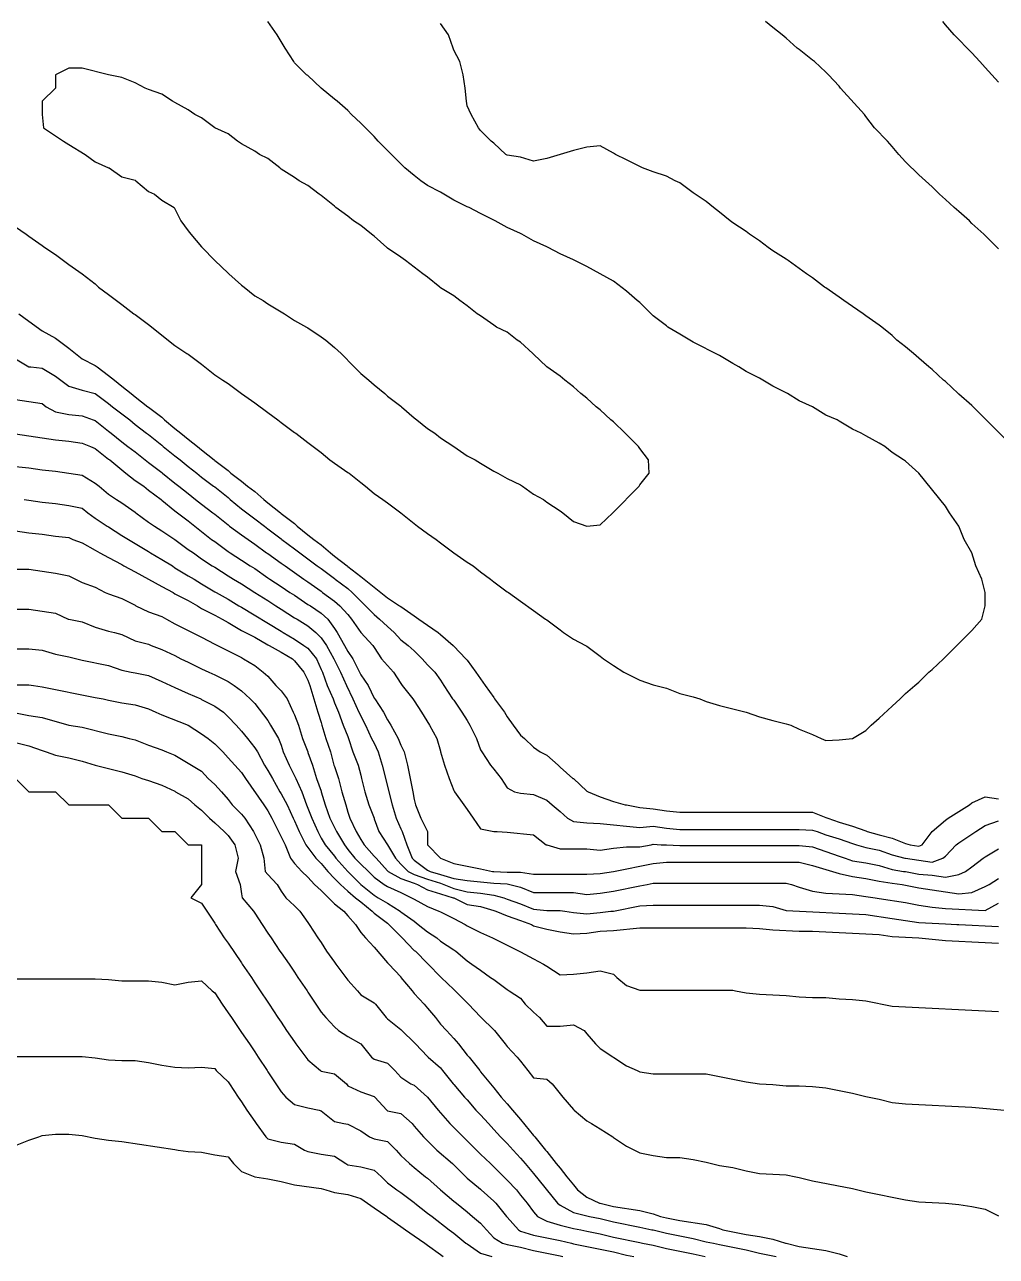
# Model space of a CAD drawing. Header units: inches. Extents: x 9010 to 12990, y 9010 to 12947.
# Drawn here: x 10184 to 11647, y 9010 to 10866 of the extents above; entities that cross this region are included whole.
import ezdxf

# ---------------------------------------------------------------- set-up
doc = ezdxf.new("R2010")
doc.units = ezdxf.units.IN
doc.header["$MEASUREMENT"] = 0
doc.layers.add('901', color=100, linetype='Continuous')

msp = doc.modelspace()

# ---------------------------------------------------------------- linework, layer by layer
at = {"layer": '901'}
for points in [[(10170, 10561, 4090), (10186, 10550, 4090), (10190, 10547, 4090), (10210, 10533, 4090), (10214, 10530, 4090), (10230, 10519, 4090), (10250, 10504, 4090), (10270, 10490, 4090), (10290, 10475, 4090), (10295, 10470, 4090), (10310, 10459, 4090), (10330, 10444, 4090), (10348, 10430, 4090), (10350, 10429, 4090), (10370, 10414, 4090), (10410, 10382, 4090), (10428, 10370, 4090), (10430, 10369, 4090), (10450, 10354, 4090), (10455, 10350, 4090), (10470, 10338, 4090), (10482, 10330, 4090), (10490, 10325, 4090), (10510, 10310, 4090), (10530, 10296, 4090), (10550, 10281, 4090), (10565, 10270, 4090), (10570, 10266, 4090), (10590, 10251, 4090), (10592, 10250, 4090), (10610, 10236, 4090), (10630, 10221, 4090), (10643, 10210, 4090), (10650, 10205, 4090), (10670, 10191, 4090), (10672, 10190, 4090), (10690, 10176, 4090), (10697, 10170, 4090), (10710, 10159, 4090), (10723, 10150, 4090), (10730, 10145, 4090), (10750, 10130, 4090), (10775, 10110, 4090), (10790, 10099, 4090), (10803, 10090, 4090), (10810, 10085, 4090), (10830, 10070, 4090), (10850, 10056, 4090), (10859, 10050, 4090), (10870, 10041, 4090), (10885, 10030, 4090), (10890, 10026, 4090), (10910, 10011, 4090), (10912, 10010, 4090), (10930, 9997, 4090), (10950, 9983, 4090), (10968, 9970, 4090), (10970, 9969, 4090), (10990, 9954, 4090), (10995, 9950, 4090), (11010, 9940, 4090), (11028, 9930, 4090), (11030, 9929, 4090), (11050, 9914, 4090), (11055, 9910, 4090), (11070, 9900, 4090), (11086, 9890, 4090), (11110, 9878, 4090), (11130, 9871, 4090), (11150, 9866, 4090), (11170, 9858, 4090), (11190, 9853, 4090), (11200, 9850, 4090), (11210, 9846, 4090), (11230, 9840, 4090), (11270, 9830, 4090), (11290, 9823, 4090), (11310, 9817, 4090), (11330, 9812, 4090), (11337, 9810, 4090), (11350, 9804, 4090), (11370, 9796, 4090), (11383, 9790, 4090), (11390, 9787, 4090), (11410, 9788, 4090), (11430, 9790, 4090), (11450, 9802, 4090), (11458, 9810, 4090), (11470, 9821, 4090), (11490, 9839, 4090), (11502, 9850, 4090), (11510, 9858, 4090), (11524, 9870, 4090), (11530, 9875, 4090), (11545, 9890, 4090), (11550, 9894, 4090), (11567, 9910, 4090), (11610, 9953, 4090), (11625, 9970, 4090), (11630, 9990, 4090), (11630, 10010, 4090), (11625, 10030, 4090), (11616, 10050, 4090), (11610, 10070, 4090), (11598, 10090, 4090), (11590, 10110, 4090), (11576, 10130, 4090), (11570, 10140, 4090), (11530, 10190, 4090), (11510, 10208, 4090), (11507, 10210, 4090), (11490, 10221, 4090), (11479, 10230, 4090), (11470, 10235, 4090), (11450, 10246, 4090), (11443, 10250, 4090), (11430, 10256, 4090), (11410, 10268, 4090), (11407, 10270, 4090), (11390, 10277, 4090), (11370, 10290, 4090), (11350, 10299, 4090), (11332, 10310, 4090), (11310, 10321, 4090), (11290, 10333, 4090), (11270, 10343, 4090), (11259, 10350, 4090), (11250, 10355, 4090), (11230, 10367, 4090), (11190, 10387, 4090), (11170, 10399, 4090), (11152, 10410, 4090), (11150, 10412, 4090), (11130, 10427, 4090), (11110, 10447, 4090), (11106, 10450, 4090), (11090, 10464, 4090), (11070, 10479, 4090), (11030, 10501, 4090), (11010, 10511, 4090), (10990, 10520, 4090), (10972, 10530, 4090), (10970, 10531, 4090), (10950, 10540, 4090), (10932, 10550, 4090), (10930, 10551, 4090), (10910, 10560, 4090), (10892, 10570, 4090), (10870, 10581, 4090), (10853, 10590, 4090), (10850, 10591, 4090), (10830, 10601, 4090), (10810, 10613, 4090), (10790, 10623, 4090), (10780, 10630, 4090), (10770, 10638, 4090), (10756, 10650, 4090), (10716, 10690, 4090), (10710, 10697, 4090), (10690, 10717, 4090), (10676, 10730, 4090), (10670, 10736, 4090), (10654, 10750, 4090), (10650, 10753, 4090), (10630, 10770, 4090), (10610, 10789, 4090), (10608, 10790, 4090), (10590, 10808, 4090), (10589, 10810, 4090), (10576, 10830, 4090), (10564, 10850, 4090), (10550, 10870, 4090)], [(11712, 10190, 4105), (11610, 10292, 4105), (11590, 10309, 4105), (11589, 10310, 4105), (11570, 10328, 4105), (11567, 10330, 4105), (11550, 10346, 4105), (11545, 10350, 4105), (11530, 10363, 4105), (11522, 10370, 4105), (11510, 10380, 4105), (11497, 10390, 4105), (11490, 10397, 4105), (11474, 10410, 4105), (11470, 10413, 4105), (11450, 10427, 4105), (11446, 10430, 4105), (11430, 10441, 4105), (11417, 10450, 4105), (11410, 10455, 4105), (11390, 10469, 4105), (11388, 10470, 4105), (11370, 10484, 4105), (11361, 10490, 4105), (11350, 10498, 4105), (11333, 10510, 4105), (11330, 10512, 4105), (11310, 10525, 4105), (11303, 10530, 4105), (11290, 10540, 4105), (11275, 10550, 4105), (11270, 10554, 4105), (11250, 10567, 4105), (11246, 10570, 4105), (11230, 10583, 4105), (11221, 10590, 4105), (11210, 10599, 4105), (11193, 10610, 4105), (11190, 10612, 4105), (11170, 10627, 4105), (11163, 10630, 4105), (11150, 10637, 4105), (11130, 10644, 4105), (11114, 10650, 4105), (11090, 10662, 4105), (11073, 10670, 4105), (11070, 10672, 4105), (11050, 10683, 4105), (11030, 10681, 4105), (11010, 10676, 4105), (10970, 10664, 4105), (10950, 10660, 4105), (10930, 10666, 4105), (10910, 10669, 4105), (10908, 10670, 4105), (10890, 10687, 4105), (10886, 10690, 4105), (10870, 10706, 4105), (10867, 10710, 4105), (10856, 10730, 4105), (10850, 10743, 4105), (10849, 10750, 4105), (10847, 10770, 4105), (10844, 10790, 4105), (10839, 10810, 4105), (10830, 10827, 4105), (10829, 10830, 4105), (10822, 10850, 4105), (10810, 10867, 4105)], [(11650, 10528, 4120), (11628, 10550, 4120), (11610, 10566, 4120), (11606, 10570, 4120), (11590, 10584, 4120), (11583, 10590, 4120), (11570, 10602, 4120), (11561, 10610, 4120), (11550, 10621, 4120), (11530, 10639, 4120), (11510, 10659, 4120), (11500, 10670, 4120), (11490, 10682, 4120), (11483, 10690, 4120), (11463, 10710, 4120), (11450, 10727, 4120), (11448, 10730, 4120), (11412, 10770, 4120), (11410, 10773, 4120), (11394, 10790, 4120), (11390, 10794, 4120), (11373, 10810, 4120), (11370, 10812, 4120), (11350, 10828, 4120), (11347, 10830, 4120), (11330, 10845, 4120), (11324, 10850, 4120), (11310, 10861, 4120), (11299, 10870, 4120)], [(11650, 10779, 4135), (11630, 10801, 4135), (11622, 10810, 4135), (11610, 10823, 4135), (11583, 10850, 4135), (11570, 10865, 4135), (11566, 10870, 4135)], [(10175, 10430, 4105), (10190, 10419, 4105), (10210, 10404, 4105), (10230, 10393, 4105), (10250, 10378, 4105), (10270, 10362, 4105), (10290, 10352, 4105), (10293, 10350, 4105), (10310, 10337, 4105), (10319, 10330, 4105), (10330, 10321, 4105), (10344, 10310, 4105), (10350, 10305, 4105), (10369, 10290, 4105), (10370, 10289, 4105), (10390, 10274, 4105), (10394, 10270, 4105), (10410, 10257, 4105), (10419, 10250, 4105), (10430, 10241, 4105), (10444, 10230, 4105), (10450, 10225, 4105), (10469, 10210, 4105), (10470, 10209, 4105), (10490, 10194, 4105), (10494, 10190, 4105), (10510, 10178, 4105), (10519, 10170, 4105), (10530, 10162, 4105), (10544, 10150, 4105), (10550, 10145, 4105), (10569, 10130, 4105), (10570, 10129, 4105), (10590, 10114, 4105), (10594, 10110, 4105), (10610, 10097, 4105), (10619, 10090, 4105), (10630, 10082, 4105), (10644, 10070, 4105), (10650, 10065, 4105), (10669, 10050, 4105), (10670, 10049, 4105), (10690, 10034, 4105), (10730, 10002, 4105), (10748, 9990, 4105), (10750, 9989, 4105), (10770, 9975, 4105), (10777, 9970, 4105), (10790, 9961, 4105), (10806, 9950, 4105), (10810, 9947, 4105), (10829, 9930, 4105), (10830, 9929, 4105), (10848, 9910, 4105), (10850, 9908, 4105), (10863, 9890, 4105), (10877, 9870, 4105), (10890, 9852, 4105), (10891, 9850, 4105), (10906, 9830, 4105), (10910, 9823, 4105), (10919, 9810, 4105), (10930, 9795, 4105), (10936, 9790, 4105), (10950, 9777, 4105), (10960, 9770, 4105), (10970, 9765, 4105), (10987, 9750, 4105), (10990, 9747, 4105), (11009, 9730, 4105), (11010, 9730, 4105), (11030, 9711, 4105), (11032, 9710, 4105), (11050, 9702, 4105), (11070, 9695, 4105), (11088, 9690, 4105), (11090, 9690, 4105), (11110, 9686, 4105), (11130, 9684, 4105), (11150, 9681, 4105), (11170, 9679, 4105), (11370, 9679, 4105), (11390, 9671, 4105), (11393, 9670, 4105), (11410, 9664, 4105), (11430, 9658, 4105), (11450, 9651, 4105), (11452, 9650, 4105), (11470, 9645, 4105), (11490, 9640, 4105), (11510, 9632, 4105), (11517, 9630, 4105), (11530, 9628, 4105), (11535, 9630, 4105), (11550, 9650, 4105), (11570, 9667, 4105), (11574, 9670, 4105), (11606, 9690, 4105), (11610, 9693, 4105), (11630, 9702, 4105), (11650, 9699, 4105)], [(10170, 10362, 4120), (10190, 10350, 4120), (10193, 10350, 4120), (10210, 10348, 4120), (10230, 10336, 4120), (10250, 10321, 4120), (10270, 10315, 4120), (10290, 10310, 4120), (10310, 10295, 4120), (10316, 10290, 4120), (10330, 10279, 4120), (10342, 10270, 4120), (10350, 10263, 4120), (10367, 10250, 4120), (10370, 10248, 4120), (10390, 10232, 4120), (10392, 10230, 4120), (10410, 10216, 4120), (10418, 10210, 4120), (10430, 10200, 4120), (10443, 10190, 4120), (10450, 10184, 4120), (10468, 10170, 4120), (10470, 10169, 4120), (10490, 10153, 4120), (10493, 10150, 4120), (10510, 10136, 4120), (10530, 10121, 4120), (10545, 10110, 4120), (10550, 10106, 4120), (10570, 10091, 4120), (10571, 10090, 4120), (10590, 10076, 4120), (10610, 10061, 4120), (10624, 10050, 4120), (10630, 10046, 4120), (10650, 10031, 4120), (10651, 10030, 4120), (10670, 10016, 4120), (10677, 10010, 4120), (10710, 9977, 4120), (10718, 9970, 4120), (10730, 9959, 4120), (10740, 9950, 4120), (10750, 9939, 4120), (10761, 9930, 4120), (10770, 9922, 4120), (10782, 9910, 4120), (10790, 9901, 4120), (10801, 9890, 4120), (10810, 9878, 4120), (10815, 9870, 4120), (10828, 9850, 4120), (10830, 9848, 4120), (10842, 9830, 4120), (10850, 9817, 4120), (10854, 9810, 4120), (10864, 9790, 4120), (10870, 9773, 4120), (10872, 9770, 4120), (10885, 9750, 4120), (10890, 9744, 4120), (10901, 9730, 4120), (10910, 9716, 4120), (10921, 9710, 4120), (10930, 9708, 4120), (10950, 9706, 4120), (10970, 9697, 4120), (10978, 9690, 4120), (10990, 9680, 4120), (11001, 9670, 4120), (11010, 9665, 4120), (11030, 9663, 4120), (11050, 9662, 4120), (11110, 9656, 4120), (11130, 9658, 4120), (11150, 9655, 4120), (11170, 9653, 4120), (11350, 9653, 4120), (11370, 9652, 4120), (11377, 9650, 4120), (11390, 9645, 4120), (11410, 9639, 4120), (11430, 9632, 4120), (11436, 9630, 4120), (11450, 9626, 4120), (11470, 9622, 4120), (11490, 9615, 4120), (11509, 9610, 4120), (11510, 9610, 4120), (11550, 9604, 4120), (11566, 9610, 4120), (11570, 9613, 4120), (11586, 9630, 4120), (11590, 9633, 4120), (11610, 9646, 4120), (11616, 9650, 4120), (11630, 9659, 4120), (11650, 9666, 4120)], [(10170, 10301, 4135), (10210, 10295, 4135), (10216, 10290, 4135), (10230, 10282, 4135), (10250, 10278, 4135), (10270, 10276, 4135), (10287, 10270, 4135), (10290, 10269, 4135), (10310, 10253, 4135), (10314, 10250, 4135), (10330, 10237, 4135), (10339, 10230, 4135), (10350, 10222, 4135), (10370, 10206, 4135), (10390, 10191, 4135), (10391, 10190, 4135), (10410, 10175, 4135), (10416, 10170, 4135), (10430, 10159, 4135), (10441, 10150, 4135), (10450, 10143, 4135), (10467, 10130, 4135), (10470, 10128, 4135), (10490, 10112, 4135), (10492, 10110, 4135), (10510, 10097, 4135), (10530, 10083, 4135), (10548, 10070, 4135), (10550, 10069, 4135), (10570, 10054, 4135), (10576, 10050, 4135), (10604, 10030, 4135), (10610, 10026, 4135), (10630, 10012, 4135), (10632, 10010, 4135), (10650, 9997, 4135), (10658, 9990, 4135), (10670, 9977, 4135), (10676, 9970, 4135), (10690, 9950, 4135), (10708, 9930, 4135), (10710, 9927, 4135), (10721, 9910, 4135), (10739, 9890, 4135), (10750, 9873, 4135), (10752, 9870, 4135), (10768, 9850, 4135), (10770, 9847, 4135), (10781, 9830, 4135), (10793, 9810, 4135), (10804, 9790, 4135), (10810, 9771, 4135), (10810, 9770, 4135), (10816, 9750, 4135), (10823, 9730, 4135), (10830, 9712, 4135), (10831, 9710, 4135), (10845, 9690, 4135), (10850, 9683, 4135), (10859, 9670, 4135), (10870, 9654, 4135), (10890, 9650, 4135), (10895, 9650, 4135), (10910, 9649, 4135), (10950, 9645, 4135), (10969, 9630, 4135), (10970, 9630, 4135), (10990, 9624, 4135), (11030, 9624, 4135), (11050, 9622, 4135), (11070, 9625, 4135), (11090, 9627, 4135), (11110, 9627, 4135), (11127, 9630, 4135), (11130, 9631, 4135), (11142, 9630, 4135), (11150, 9630, 4135), (11170, 9629, 4135), (11350, 9629, 4135), (11370, 9627, 4135), (11410, 9613, 4135), (11419, 9610, 4135), (11430, 9606, 4135), (11450, 9603, 4135), (11470, 9599, 4135), (11490, 9593, 4135), (11507, 9590, 4135), (11510, 9590, 4135), (11530, 9586, 4135), (11550, 9584, 4135), (11570, 9581, 4135), (11590, 9585, 4135), (11600, 9590, 4135), (11610, 9597, 4135), (11627, 9610, 4135), (11630, 9612, 4135), (11650, 9624, 4135)], [(10170, 10249, 4150), (10230, 10240, 4150), (10250, 10238, 4150), (10270, 10235, 4150), (10283, 10230, 4150), (10290, 10227, 4150), (10310, 10211, 4150), (10312, 10210, 4150), (10336, 10190, 4150), (10350, 10179, 4150), (10363, 10170, 4150), (10370, 10164, 4150), (10389, 10150, 4150), (10390, 10149, 4150), (10410, 10133, 4150), (10430, 10118, 4150), (10465, 10090, 4150), (10470, 10087, 4150), (10490, 10072, 4150), (10493, 10070, 4150), (10510, 10059, 4150), (10523, 10050, 4150), (10530, 10046, 4150), (10550, 10032, 4150), (10553, 10030, 4150), (10570, 10019, 4150), (10583, 10010, 4150), (10590, 10006, 4150), (10610, 9992, 4150), (10614, 9990, 4150), (10630, 9979, 4150), (10640, 9970, 4150), (10650, 9956, 4150), (10654, 9950, 4150), (10665, 9930, 4150), (10670, 9921, 4150), (10678, 9910, 4150), (10690, 9886, 4150), (10701, 9870, 4150), (10710, 9851, 4150), (10711, 9850, 4150), (10724, 9830, 4150), (10730, 9818, 4150), (10735, 9810, 4150), (10746, 9790, 4150), (10750, 9780, 4150), (10755, 9770, 4150), (10760, 9750, 4150), (10768, 9710, 4150), (10770, 9698, 4150), (10772, 9690, 4150), (10780, 9670, 4150), (10790, 9650, 4150), (10790, 9630, 4150), (10810, 9610, 4150), (10830, 9602, 4150), (10870, 9594, 4150), (10888, 9590, 4150), (10890, 9590, 4150), (10910, 9589, 4150), (10930, 9589, 4150), (10950, 9586, 4150), (11030, 9586, 4150), (11050, 9587, 4150), (11070, 9590, 4150), (11130, 9602, 4150), (11150, 9604, 4150), (11350, 9604, 4150), (11370, 9599, 4150), (11410, 9587, 4150), (11430, 9582, 4150), (11450, 9579, 4150), (11470, 9575, 4150), (11490, 9572, 4150), (11505, 9570, 4150), (11530, 9565, 4150), (11590, 9556, 4150), (11610, 9558, 4150), (11630, 9567, 4150), (11636, 9570, 4150), (11650, 9579, 4150)], [(10170, 10200, 4165), (10190, 10198, 4165), (10210, 10195, 4165), (10230, 10193, 4165), (10270, 10187, 4165), (10290, 10175, 4165), (10296, 10170, 4165), (10310, 10158, 4165), (10322, 10150, 4165), (10330, 10145, 4165), (10350, 10131, 4165), (10351, 10130, 4165), (10370, 10116, 4165), (10379, 10110, 4165), (10390, 10103, 4165), (10410, 10090, 4165), (10430, 10075, 4165), (10438, 10070, 4165), (10450, 10061, 4165), (10466, 10050, 4165), (10470, 10048, 4165), (10490, 10035, 4165), (10498, 10030, 4165), (10510, 10023, 4165), (10530, 10010, 4165), (10550, 9998, 4165), (10562, 9990, 4165), (10570, 9985, 4165), (10590, 9972, 4165), (10594, 9970, 4165), (10610, 9960, 4165), (10622, 9950, 4165), (10630, 9942, 4165), (10638, 9930, 4165), (10649, 9910, 4165), (10659, 9890, 4165), (10668, 9870, 4165), (10678, 9850, 4165), (10687, 9830, 4165), (10697, 9810, 4165), (10706, 9790, 4165), (10710, 9783, 4165), (10716, 9770, 4165), (10722, 9750, 4165), (10737, 9690, 4165), (10743, 9670, 4165), (10750, 9654, 4165), (10752, 9650, 4165), (10759, 9630, 4165), (10767, 9610, 4165), (10770, 9607, 4165), (10790, 9592, 4165), (10794, 9590, 4165), (10810, 9585, 4165), (10830, 9579, 4165), (10850, 9576, 4165), (10890, 9572, 4165), (10910, 9571, 4165), (10930, 9566, 4165), (10950, 9558, 4165), (11010, 9558, 4165), (11030, 9555, 4165), (11050, 9557, 4165), (11070, 9560, 4165), (11110, 9568, 4165), (11121, 9570, 4165), (11130, 9572, 4165), (11330, 9572, 4165), (11338, 9570, 4165), (11350, 9566, 4165), (11370, 9560, 4165), (11390, 9557, 4165), (11430, 9555, 4165), (11450, 9552, 4165), (11464, 9550, 4165), (11470, 9549, 4165), (11510, 9543, 4165), (11530, 9539, 4165), (11550, 9536, 4165), (11570, 9534, 4165), (11630, 9531, 4165), (11650, 9542, 4165)], [(10183, 10150, 4180), (10190, 10149, 4180), (10210, 10146, 4180), (10230, 10144, 4180), (10250, 10141, 4180), (10270, 10137, 4180), (10279, 10130, 4180), (10290, 10122, 4180), (10308, 10110, 4180), (10310, 10109, 4180), (10330, 10096, 4180), (10370, 10072, 4180), (10373, 10070, 4180), (10390, 10060, 4180), (10406, 10050, 4180), (10410, 10047, 4180), (10430, 10035, 4180), (10439, 10030, 4180), (10450, 10023, 4180), (10470, 10011, 4180), (10472, 10010, 4180), (10490, 10000, 4180), (10506, 9990, 4180), (10510, 9988, 4180), (10570, 9952, 4180), (10573, 9950, 4180), (10590, 9940, 4180), (10604, 9930, 4180), (10610, 9926, 4180), (10623, 9910, 4180), (10630, 9894, 4180), (10632, 9890, 4180), (10639, 9870, 4180), (10648, 9850, 4180), (10650, 9844, 4180), (10656, 9830, 4180), (10663, 9810, 4180), (10670, 9793, 4180), (10671, 9790, 4180), (10678, 9770, 4180), (10686, 9750, 4180), (10690, 9735, 4180), (10691, 9730, 4180), (10696, 9710, 4180), (10702, 9690, 4180), (10710, 9670, 4180), (10710, 9669, 4180), (10717, 9650, 4180), (10730, 9630, 4180), (10742, 9610, 4180), (10750, 9601, 4180), (10761, 9590, 4180), (10770, 9585, 4180), (10790, 9578, 4180), (10810, 9572, 4180), (10830, 9564, 4180), (10850, 9559, 4180), (10870, 9557, 4180), (10890, 9554, 4180), (10905, 9550, 4180), (10910, 9548, 4180), (10930, 9541, 4180), (10950, 9533, 4180), (10970, 9531, 4180), (10990, 9531, 4180), (10997, 9530, 4180), (11010, 9528, 4180), (11030, 9526, 4180), (11050, 9528, 4180), (11066, 9530, 4180), (11070, 9530, 4180), (11110, 9538, 4180), (11130, 9539, 4180), (11290, 9539, 4180), (11310, 9537, 4180), (11330, 9531, 4180), (11450, 9525, 4180), (11490, 9519, 4180), (11530, 9513, 4180), (11570, 9511, 4180), (11587, 9510, 4180), (11590, 9510, 4180), (11650, 9507, 4180)], [(10170, 10103, 4195), (10190, 10100, 4195), (10210, 10098, 4195), (10230, 10095, 4195), (10250, 10093, 4195), (10256, 10090, 4195), (10270, 10085, 4195), (10290, 10074, 4195), (10297, 10070, 4195), (10310, 10063, 4195), (10330, 10052, 4195), (10333, 10050, 4195), (10350, 10041, 4195), (10390, 10019, 4195), (10407, 10010, 4195), (10410, 10008, 4195), (10430, 9998, 4195), (10444, 9990, 4195), (10450, 9986, 4195), (10470, 9976, 4195), (10481, 9970, 4195), (10490, 9965, 4195), (10510, 9953, 4195), (10530, 9943, 4195), (10550, 9931, 4195), (10552, 9930, 4195), (10570, 9920, 4195), (10587, 9910, 4195), (10590, 9907, 4195), (10604, 9890, 4195), (10610, 9878, 4195), (10613, 9870, 4195), (10625, 9830, 4195), (10630, 9814, 4195), (10631, 9810, 4195), (10637, 9790, 4195), (10644, 9770, 4195), (10649, 9750, 4195), (10650, 9748, 4195), (10656, 9730, 4195), (10661, 9710, 4195), (10667, 9690, 4195), (10670, 9679, 4195), (10673, 9670, 4195), (10683, 9650, 4195), (10690, 9638, 4195), (10695, 9630, 4195), (10710, 9613, 4195), (10713, 9610, 4195), (10730, 9591, 4195), (10731, 9590, 4195), (10750, 9579, 4195), (10770, 9572, 4195), (10775, 9570, 4195), (10790, 9562, 4195), (10810, 9556, 4195), (10829, 9550, 4195), (10830, 9550, 4195), (10850, 9540, 4195), (10870, 9537, 4195), (10890, 9531, 4195), (10893, 9530, 4195), (10910, 9523, 4195), (10930, 9516, 4195), (10947, 9510, 4195), (10950, 9508, 4195), (10970, 9503, 4195), (10990, 9499, 4195), (11010, 9496, 4195), (11030, 9497, 4195), (11050, 9500, 4195), (11070, 9501, 4195), (11110, 9505, 4195), (11270, 9505, 4195), (11290, 9504, 4195), (11310, 9502, 4195), (11350, 9500, 4195), (11370, 9500, 4195), (11470, 9495, 4195), (11490, 9492, 4195), (11530, 9490, 4195), (11570, 9486, 4195), (11630, 9483, 4195), (11650, 9482, 4195)], [(10170, 10045, 4210), (10190, 10045, 4210), (10230, 10039, 4210), (10250, 10035, 4210), (10270, 10025, 4210), (10290, 10018, 4210), (10305, 10010, 4210), (10310, 10008, 4210), (10330, 10001, 4210), (10350, 9991, 4210), (10351, 9990, 4210), (10370, 9981, 4210), (10390, 9974, 4210), (10397, 9970, 4210), (10410, 9963, 4210), (10450, 9943, 4210), (10470, 9932, 4210), (10510, 9912, 4210), (10513, 9910, 4210), (10530, 9900, 4210), (10543, 9890, 4210), (10550, 9884, 4210), (10562, 9870, 4210), (10570, 9862, 4210), (10579, 9850, 4210), (10588, 9830, 4210), (10590, 9826, 4210), (10596, 9810, 4210), (10602, 9790, 4210), (10610, 9770, 4210), (10610, 9769, 4210), (10617, 9750, 4210), (10623, 9730, 4210), (10630, 9711, 4210), (10630, 9710, 4210), (10636, 9690, 4210), (10643, 9670, 4210), (10653, 9650, 4210), (10665, 9630, 4210), (10670, 9623, 4210), (10681, 9610, 4210), (10710, 9581, 4210), (10725, 9570, 4210), (10730, 9567, 4210), (10750, 9558, 4210), (10770, 9548, 4210), (10790, 9537, 4210), (10807, 9530, 4210), (10810, 9529, 4210), (10830, 9519, 4210), (10847, 9510, 4210), (10850, 9508, 4210), (10870, 9498, 4210), (10888, 9490, 4210), (10930, 9469, 4210), (10950, 9458, 4210), (10965, 9450, 4210), (10970, 9447, 4210), (10990, 9434, 4210), (11010, 9435, 4210), (11030, 9437, 4210), (11050, 9440, 4210), (11070, 9435, 4210), (11075, 9430, 4210), (11090, 9418, 4210), (11110, 9411, 4210), (11250, 9411, 4210), (11254, 9410, 4210), (11270, 9407, 4210), (11290, 9405, 4210), (11330, 9403, 4210), (11350, 9401, 4210), (11370, 9400, 4210), (11390, 9400, 4210), (11410, 9398, 4210), (11430, 9397, 4210), (11450, 9395, 4210), (11490, 9387, 4210), (11650, 9379, 4210)], [(10150, 9985, 4225), (10190, 9985, 4225), (10230, 9979, 4225), (10249, 9970, 4225), (10250, 9970, 4225), (10270, 9966, 4225), (10290, 9958, 4225), (10310, 9952, 4225), (10319, 9950, 4225), (10330, 9947, 4225), (10350, 9937, 4225), (10370, 9932, 4225), (10374, 9930, 4225), (10390, 9924, 4225), (10410, 9915, 4225), (10419, 9910, 4225), (10430, 9905, 4225), (10450, 9895, 4225), (10461, 9890, 4225), (10470, 9886, 4225), (10490, 9876, 4225), (10499, 9870, 4225), (10510, 9862, 4225), (10523, 9850, 4225), (10530, 9843, 4225), (10550, 9817, 4225), (10554, 9810, 4225), (10566, 9790, 4225), (10570, 9780, 4225), (10573, 9770, 4225), (10582, 9750, 4225), (10592, 9730, 4225), (10601, 9710, 4225), (10608, 9690, 4225), (10616, 9670, 4225), (10625, 9650, 4225), (10630, 9640, 4225), (10636, 9630, 4225), (10650, 9613, 4225), (10652, 9610, 4225), (10670, 9590, 4225), (10690, 9570, 4225), (10710, 9554, 4225), (10716, 9550, 4225), (10730, 9542, 4225), (10749, 9530, 4225), (10750, 9529, 4225), (10770, 9515, 4225), (10776, 9510, 4225), (10790, 9499, 4225), (10804, 9490, 4225), (10810, 9485, 4225), (10830, 9472, 4225), (10833, 9470, 4225), (10850, 9455, 4225), (10857, 9450, 4225), (10870, 9441, 4225), (10885, 9430, 4225), (10890, 9427, 4225), (10910, 9412, 4225), (10913, 9410, 4225), (10930, 9399, 4225), (10937, 9390, 4225), (10950, 9378, 4225), (10959, 9370, 4225), (10970, 9357, 4225), (10990, 9357, 4225), (11010, 9359, 4225), (11026, 9350, 4225), (11030, 9345, 4225), (11043, 9330, 4225), (11050, 9323, 4225), (11090, 9297, 4225), (11106, 9290, 4225), (11110, 9288, 4225), (11130, 9285, 4225), (11210, 9285, 4225), (11270, 9273, 4225), (11290, 9270, 4225), (11310, 9269, 4225), (11330, 9267, 4225), (11350, 9267, 4225), (11370, 9266, 4225), (11390, 9264, 4225), (11430, 9256, 4225), (11450, 9251, 4225), (11455, 9250, 4225), (11470, 9247, 4225), (11490, 9242, 4225), (11510, 9240, 4225), (11610, 9235, 4225), (11670, 9229, 4225)], [(10130, 9925, 4240), (10190, 9925, 4240), (10210, 9923, 4240), (10230, 9917, 4240), (10250, 9913, 4240), (10270, 9908, 4240), (10310, 9900, 4240), (10330, 9893, 4240), (10344, 9890, 4240), (10350, 9889, 4240), (10370, 9885, 4240), (10390, 9876, 4240), (10403, 9870, 4240), (10410, 9867, 4240), (10430, 9858, 4240), (10449, 9850, 4240), (10450, 9849, 4240), (10470, 9839, 4240), (10483, 9830, 4240), (10490, 9823, 4240), (10502, 9810, 4240), (10510, 9801, 4240), (10519, 9790, 4240), (10530, 9776, 4240), (10534, 9770, 4240), (10545, 9750, 4240), (10550, 9742, 4240), (10557, 9730, 4240), (10568, 9710, 4240), (10570, 9707, 4240), (10579, 9690, 4240), (10588, 9670, 4240), (10590, 9666, 4240), (10597, 9650, 4240), (10607, 9630, 4240), (10622, 9610, 4240), (10630, 9602, 4240), (10640, 9590, 4240), (10650, 9579, 4240), (10659, 9570, 4240), (10670, 9560, 4240), (10682, 9550, 4240), (10690, 9544, 4240), (10707, 9530, 4240), (10710, 9527, 4240), (10730, 9512, 4240), (10752, 9490, 4240), (10770, 9471, 4240), (10772, 9470, 4240), (10790, 9451, 4240), (10811, 9430, 4240), (10830, 9412, 4240), (10852, 9390, 4240), (10870, 9371, 4240), (10891, 9350, 4240), (10907, 9330, 4240), (10910, 9326, 4240), (10925, 9310, 4240), (10930, 9304, 4240), (10941, 9290, 4240), (10950, 9279, 4240), (10970, 9277, 4240), (10978, 9270, 4240), (10994, 9250, 4240), (11010, 9231, 4240), (11011, 9230, 4240), (11030, 9214, 4240), (11037, 9210, 4240), (11050, 9202, 4240), (11069, 9190, 4240), (11070, 9189, 4240), (11090, 9176, 4240), (11110, 9166, 4240), (11130, 9162, 4240), (11150, 9159, 4240), (11170, 9159, 4240), (11190, 9156, 4240), (11210, 9152, 4240), (11230, 9147, 4240), (11250, 9144, 4240), (11270, 9139, 4240), (11290, 9135, 4240), (11330, 9133, 4240), (11345, 9130, 4240), (11350, 9129, 4240), (11370, 9124, 4240), (11430, 9112, 4240), (11450, 9107, 4240), (11510, 9095, 4240), (11530, 9092, 4240), (11570, 9090, 4240), (11590, 9088, 4240), (11610, 9085, 4240), (11630, 9081, 4240), (11650, 9071, 4240)], [(10110, 9871, 4255), (10190, 9871, 4255), (10197, 9870, 4255), (10210, 9868, 4255), (10290, 9852, 4255), (10302, 9850, 4255), (10310, 9848, 4255), (10330, 9844, 4255), (10350, 9841, 4255), (10370, 9835, 4255), (10381, 9830, 4255), (10390, 9826, 4255), (10430, 9810, 4255), (10450, 9797, 4255), (10460, 9790, 4255), (10470, 9782, 4255), (10482, 9770, 4255), (10490, 9761, 4255), (10510, 9739, 4255), (10516, 9730, 4255), (10544, 9690, 4255), (10550, 9681, 4255), (10556, 9670, 4255), (10576, 9630, 4255), (10584, 9610, 4255), (10590, 9602, 4255), (10601, 9590, 4255), (10610, 9581, 4255), (10620, 9570, 4255), (10630, 9561, 4255), (10650, 9541, 4255), (10664, 9530, 4255), (10670, 9523, 4255), (10682, 9510, 4255), (10690, 9498, 4255), (10697, 9490, 4255), (10710, 9476, 4255), (10730, 9452, 4255), (10732, 9450, 4255), (10750, 9431, 4255), (10750, 9430, 4255), (10767, 9410, 4255), (10770, 9406, 4255), (10785, 9390, 4255), (10790, 9384, 4255), (10802, 9370, 4255), (10810, 9360, 4255), (10819, 9350, 4255), (10830, 9338, 4255), (10837, 9330, 4255), (10850, 9313, 4255), (10853, 9310, 4255), (10869, 9290, 4255), (10870, 9288, 4255), (10890, 9264, 4255), (10901, 9250, 4255), (10910, 9240, 4255), (10918, 9230, 4255), (10930, 9216, 4255), (10950, 9192, 4255), (10952, 9190, 4255), (10968, 9170, 4255), (10970, 9168, 4255), (10984, 9150, 4255), (10990, 9143, 4255), (11000, 9130, 4255), (11010, 9118, 4255), (11016, 9110, 4255), (11030, 9099, 4255), (11049, 9090, 4255), (11050, 9090, 4255), (11070, 9085, 4255), (11110, 9079, 4255), (11130, 9074, 4255), (11141, 9070, 4255), (11150, 9068, 4255), (11170, 9064, 4255), (11210, 9058, 4255), (11230, 9052, 4255), (11235, 9050, 4255), (11270, 9043, 4255), (11290, 9040, 4255), (11310, 9036, 4255), (11329, 9030, 4255), (11330, 9030, 4255), (11350, 9025, 4255), (11390, 9019, 4255), (11410, 9014, 4255), (11422, 9010, 4255)], [(10170, 9829, 4270), (10190, 9825, 4270), (10210, 9822, 4270), (10250, 9810, 4270), (10270, 9807, 4270), (10310, 9797, 4270), (10330, 9793, 4270), (10341, 9790, 4270), (10350, 9788, 4270), (10370, 9780, 4270), (10390, 9773, 4270), (10397, 9770, 4270), (10410, 9765, 4270), (10450, 9741, 4270), (10460, 9730, 4270), (10470, 9721, 4270), (10480, 9710, 4270), (10490, 9698, 4270), (10496, 9690, 4270), (10510, 9676, 4270), (10515, 9670, 4270), (10528, 9650, 4270), (10538, 9630, 4270), (10544, 9610, 4270), (10546, 9590, 4270), (10550, 9585, 4270), (10564, 9570, 4270), (10570, 9560, 4270), (10577, 9550, 4270), (10590, 9538, 4270), (10598, 9530, 4270), (10610, 9513, 4270), (10612, 9510, 4270), (10625, 9490, 4270), (10630, 9483, 4270), (10638, 9470, 4270), (10650, 9453, 4270), (10652, 9450, 4270), (10670, 9426, 4270), (10685, 9410, 4270), (10690, 9404, 4270), (10710, 9392, 4270), (10712, 9390, 4270), (10728, 9370, 4270), (10730, 9368, 4270), (10750, 9352, 4270), (10772, 9330, 4270), (10790, 9311, 4270), (10791, 9310, 4270), (10810, 9294, 4270), (10813, 9290, 4270), (10829, 9270, 4270), (10830, 9269, 4270), (10846, 9250, 4270), (10850, 9246, 4270), (10863, 9230, 4270), (10870, 9223, 4270), (10882, 9210, 4270), (10890, 9201, 4270), (10900, 9190, 4270), (10910, 9180, 4270), (10919, 9170, 4270), (10930, 9158, 4270), (10937, 9150, 4270), (10950, 9135, 4270), (10986, 9090, 4270), (10990, 9087, 4270), (11010, 9076, 4270), (11034, 9070, 4270), (11050, 9067, 4270), (11070, 9062, 4270), (11110, 9054, 4270), (11128, 9050, 4270), (11130, 9050, 4270), (11150, 9045, 4270), (11190, 9037, 4270), (11210, 9032, 4270), (11221, 9030, 4270), (11230, 9028, 4270), (11270, 9020, 4270), (11290, 9015, 4270), (11315, 9010, 4270)], [(10170, 9784, 4285), (10190, 9779, 4285), (10210, 9772, 4285), (10216, 9770, 4285), (10230, 9765, 4285), (10250, 9761, 4285), (10270, 9756, 4285), (10290, 9750, 4285), (10330, 9740, 4285), (10350, 9734, 4285), (10360, 9730, 4285), (10370, 9727, 4285), (10390, 9720, 4285), (10410, 9711, 4285), (10411, 9710, 4285), (10430, 9699, 4285), (10440, 9690, 4285), (10450, 9682, 4285), (10462, 9670, 4285), (10470, 9663, 4285), (10484, 9650, 4285), (10490, 9644, 4285), (10500, 9630, 4285), (10505, 9610, 4285), (10501, 9590, 4285), (10508, 9570, 4285), (10510, 9556, 4285), (10511, 9550, 4285), (10528, 9530, 4285), (10530, 9527, 4285), (10541, 9510, 4285), (10550, 9497, 4285), (10555, 9490, 4285), (10568, 9470, 4285), (10570, 9467, 4285), (10582, 9450, 4285), (10590, 9438, 4285), (10595, 9430, 4285), (10609, 9410, 4285), (10610, 9408, 4285), (10630, 9378, 4285), (10637, 9370, 4285), (10650, 9356, 4285), (10656, 9350, 4285), (10670, 9341, 4285), (10690, 9330, 4285), (10706, 9310, 4285), (10710, 9307, 4285), (10730, 9301, 4285), (10741, 9290, 4285), (10750, 9280, 4285), (10765, 9270, 4285), (10770, 9268, 4285), (10790, 9250, 4285), (10806, 9230, 4285), (10810, 9226, 4285), (10824, 9210, 4285), (10870, 9164, 4285), (10885, 9150, 4285), (10910, 9125, 4285), (10924, 9110, 4285), (10930, 9102, 4285), (10940, 9090, 4285), (10950, 9077, 4285), (10956, 9070, 4285), (10970, 9063, 4285), (10990, 9057, 4285), (11010, 9052, 4285), (11021, 9050, 4285), (11030, 9048, 4285), (11050, 9044, 4285), (11070, 9039, 4285), (11110, 9031, 4285), (11114, 9030, 4285), (11130, 9027, 4285), (11150, 9022, 4285), (11190, 9014, 4285), (11208, 9010, 4285)], [(10170, 9730, 4300), (10190, 9710, 4300), (10230, 9710, 4300), (10250, 9690, 4300), (10310, 9690, 4300), (10330, 9670, 4300), (10370, 9670, 4300), (10390, 9650, 4300), (10410, 9650, 4300), (10430, 9630, 4300), (10450, 9630, 4300), (10450, 9570, 4300), (10434, 9550, 4300), (10450, 9542, 4300), (10470, 9512, 4300), (10471, 9510, 4300), (10484, 9490, 4300), (10490, 9482, 4300), (10510, 9452, 4300), (10511, 9450, 4300), (10525, 9430, 4300), (10530, 9422, 4300), (10538, 9410, 4300), (10550, 9393, 4300), (10552, 9390, 4300), (10565, 9370, 4300), (10570, 9363, 4300), (10578, 9350, 4300), (10590, 9333, 4300), (10592, 9330, 4300), (10610, 9306, 4300), (10629, 9290, 4300), (10630, 9289, 4300), (10650, 9285, 4300), (10668, 9270, 4300), (10670, 9267, 4300), (10690, 9258, 4300), (10710, 9251, 4300), (10711, 9250, 4300), (10729, 9230, 4300), (10730, 9229, 4300), (10750, 9225, 4300), (10767, 9210, 4300), (10770, 9206, 4300), (10784, 9190, 4300), (10804, 9170, 4300), (10828, 9150, 4300), (10850, 9128, 4300), (10870, 9111, 4300), (10871, 9110, 4300), (10890, 9093, 4300), (10893, 9090, 4300), (10909, 9070, 4300), (10910, 9069, 4300), (10927, 9050, 4300), (10930, 9048, 4300), (10950, 9042, 4300), (10990, 9034, 4300), (11007, 9030, 4300), (11010, 9029, 4300), (11070, 9017, 4300), (11090, 9012, 4300), (11101, 9010, 4300)], [(10130, 9428, 4315), (10290, 9428, 4315), (10310, 9427, 4315), (10330, 9425, 4315), (10370, 9425, 4315), (10390, 9423, 4315), (10410, 9419, 4315), (10430, 9423, 4315), (10450, 9425, 4315), (10466, 9410, 4315), (10470, 9407, 4315), (10481, 9390, 4315), (10490, 9377, 4315), (10495, 9370, 4315), (10508, 9350, 4315), (10510, 9347, 4315), (10522, 9330, 4315), (10530, 9318, 4315), (10535, 9310, 4315), (10549, 9290, 4315), (10550, 9288, 4315), (10570, 9258, 4315), (10577, 9250, 4315), (10590, 9239, 4315), (10610, 9234, 4315), (10627, 9230, 4315), (10630, 9229, 4315), (10650, 9213, 4315), (10664, 9210, 4315), (10670, 9209, 4315), (10690, 9199, 4315), (10703, 9190, 4315), (10710, 9187, 4315), (10730, 9183, 4315), (10743, 9170, 4315), (10750, 9162, 4315), (10763, 9150, 4315), (10770, 9144, 4315), (10787, 9130, 4315), (10790, 9128, 4315), (10810, 9110, 4315), (10830, 9093, 4315), (10834, 9090, 4315), (10850, 9077, 4315), (10858, 9070, 4315), (10870, 9060, 4315), (10879, 9050, 4315), (10890, 9038, 4315), (10903, 9030, 4315), (10910, 9028, 4315), (10930, 9024, 4315), (10950, 9019, 4315), (10990, 9011, 4315), (10994, 9010, 4315)], [(10170, 9311, 4330), (10270, 9311, 4330), (10290, 9309, 4330), (10310, 9306, 4330), (10330, 9305, 4330), (10350, 9305, 4330), (10370, 9302, 4330), (10390, 9298, 4330), (10410, 9295, 4330), (10430, 9294, 4330), (10450, 9295, 4330), (10470, 9293, 4330), (10472, 9290, 4330), (10490, 9273, 4330), (10492, 9270, 4330), (10505, 9250, 4330), (10510, 9243, 4330), (10518, 9230, 4330), (10530, 9213, 4330), (10532, 9210, 4330), (10547, 9190, 4330), (10550, 9187, 4330), (10570, 9182, 4330), (10590, 9179, 4330), (10605, 9170, 4330), (10610, 9168, 4330), (10630, 9164, 4330), (10650, 9161, 4330), (10667, 9150, 4330), (10670, 9148, 4330), (10690, 9145, 4330), (10710, 9140, 4330), (10721, 9130, 4330), (10730, 9121, 4330), (10744, 9110, 4330), (10750, 9106, 4330), (10770, 9091, 4330), (10771, 9090, 4330), (10790, 9075, 4330), (10797, 9070, 4330), (10823, 9050, 4330), (10830, 9045, 4330), (10848, 9030, 4330), (10850, 9029, 4330), (10870, 9015, 4330), (10887, 9010, 4330)], [(10170, 9177, 4345), (10190, 9185, 4345), (10205, 9190, 4345), (10210, 9192, 4345), (10230, 9194, 4345), (10250, 9194, 4345), (10270, 9192, 4345), (10290, 9188, 4345), (10310, 9185, 4345), (10330, 9183, 4345), (10410, 9171, 4345), (10415, 9170, 4345), (10430, 9168, 4345), (10450, 9167, 4345), (10470, 9163, 4345), (10490, 9160, 4345), (10498, 9150, 4345), (10510, 9138, 4345), (10530, 9130, 4345), (10550, 9127, 4345), (10570, 9123, 4345), (10590, 9118, 4345), (10630, 9112, 4345), (10637, 9110, 4345), (10650, 9106, 4345), (10670, 9103, 4345), (10690, 9097, 4345), (10710, 9083, 4345), (10729, 9070, 4345), (10730, 9069, 4345), (10750, 9055, 4345), (10757, 9050, 4345), (10770, 9041, 4345), (10786, 9030, 4345), (10790, 9027, 4345), (10810, 9013, 4345), (10814, 9010, 4345)]]:
    msp.add_polyline3d(points, dxfattribs=at)
msp.add_polyline3d([(10680, 10350, 4075), (10690, 10340, 4075), (10702, 10330, 4075), (10710, 10323, 4075), (10726, 10310, 4075), (10730, 10306, 4075), (10750, 10291, 4075), (10751, 10290, 4075), (10770, 10273, 4075), (10774, 10270, 4075), (10790, 10257, 4075), (10801, 10250, 4075), (10810, 10243, 4075), (10830, 10230, 4075), (10850, 10216, 4075), (10862, 10210, 4075), (10870, 10205, 4075), (10890, 10193, 4075), (10896, 10190, 4075), (10910, 10182, 4075), (10930, 10172, 4075), (10933, 10170, 4075), (10950, 10158, 4075), (10965, 10150, 4075), (10970, 10146, 4075), (10990, 10133, 4075), (10994, 10130, 4075), (11010, 10117, 4075), (11030, 10110, 4075), (11050, 10112, 4075), (11069, 10130, 4075), (11109, 10170, 4075), (11110, 10172, 4075), (11124, 10190, 4075), (11123, 10210, 4075), (11110, 10227, 4075), (11108, 10230, 4075), (11088, 10250, 4075), (11070, 10267, 4075), (11066, 10270, 4075), (11050, 10285, 4075), (11044, 10290, 4075), (11030, 10303, 4075), (11021, 10310, 4075), (11010, 10320, 4075), (10997, 10330, 4075), (10990, 10336, 4075), (10970, 10350, 4075), (10950, 10369, 4075), (10949, 10370, 4075), (10930, 10387, 4075), (10925, 10390, 4075), (10910, 10402, 4075), (10894, 10410, 4075), (10890, 10413, 4075), (10870, 10427, 4075), (10865, 10430, 4075), (10850, 10442, 4075), (10839, 10450, 4075), (10830, 10457, 4075), (10810, 10469, 4075), (10809, 10470, 4075), (10790, 10485, 4075), (10783, 10490, 4075), (10757, 10510, 4075), (10750, 10515, 4075), (10730, 10529, 4075), (10729, 10530, 4075), (10710, 10547, 4075), (10706, 10550, 4075), (10690, 10563, 4075), (10679, 10570, 4075), (10670, 10577, 4075), (10652, 10590, 4075), (10650, 10592, 4075), (10630, 10608, 4075), (10627, 10610, 4075), (10610, 10623, 4075), (10597, 10630, 4075), (10590, 10635, 4075), (10570, 10648, 4075), (10568, 10650, 4075), (10550, 10664, 4075), (10537, 10670, 4075), (10530, 10675, 4075), (10510, 10686, 4075), (10504, 10690, 4075), (10490, 10701, 4075), (10470, 10710, 4075), (10450, 10725, 4075), (10440, 10730, 4075), (10430, 10737, 4075), (10410, 10748, 4075), (10406, 10750, 4075), (10390, 10761, 4075), (10370, 10768, 4075), (10365, 10770, 4075), (10350, 10778, 4075), (10330, 10786, 4075), (10310, 10790, 4075), (10270, 10800, 4075), (10250, 10800, 4075), (10230, 10790, 4075), (10230, 10770, 4075), (10210, 10750, 4075), (10210, 10730, 4075), (10212, 10710, 4075), (10242, 10690, 4075), (10250, 10685, 4075), (10275, 10670, 4075), (10290, 10659, 4075), (10310, 10650, 4075), (10311, 10650, 4075), (10330, 10636, 4075), (10350, 10631, 4075), (10351, 10630, 4075), (10370, 10614, 4075), (10379, 10610, 4075), (10390, 10601, 4075), (10409, 10590, 4075), (10419, 10570, 4075), (10430, 10555, 4075), (10434, 10550, 4075), (10450, 10531, 4075), (10451, 10530, 4075), (10470, 10510, 4075), (10490, 10491, 4075), (10491, 10490, 4075), (10510, 10473, 4075), (10514, 10470, 4075), (10530, 10457, 4075), (10543, 10450, 4075), (10550, 10445, 4075), (10575, 10430, 4075), (10590, 10420, 4075), (10608, 10410, 4075), (10610, 10409, 4075), (10630, 10395, 4075), (10637, 10390, 4075), (10650, 10379, 4075), (10660, 10370, 4075)], close=True, dxfattribs=at)

doc.saveas('drawing.dxf')
